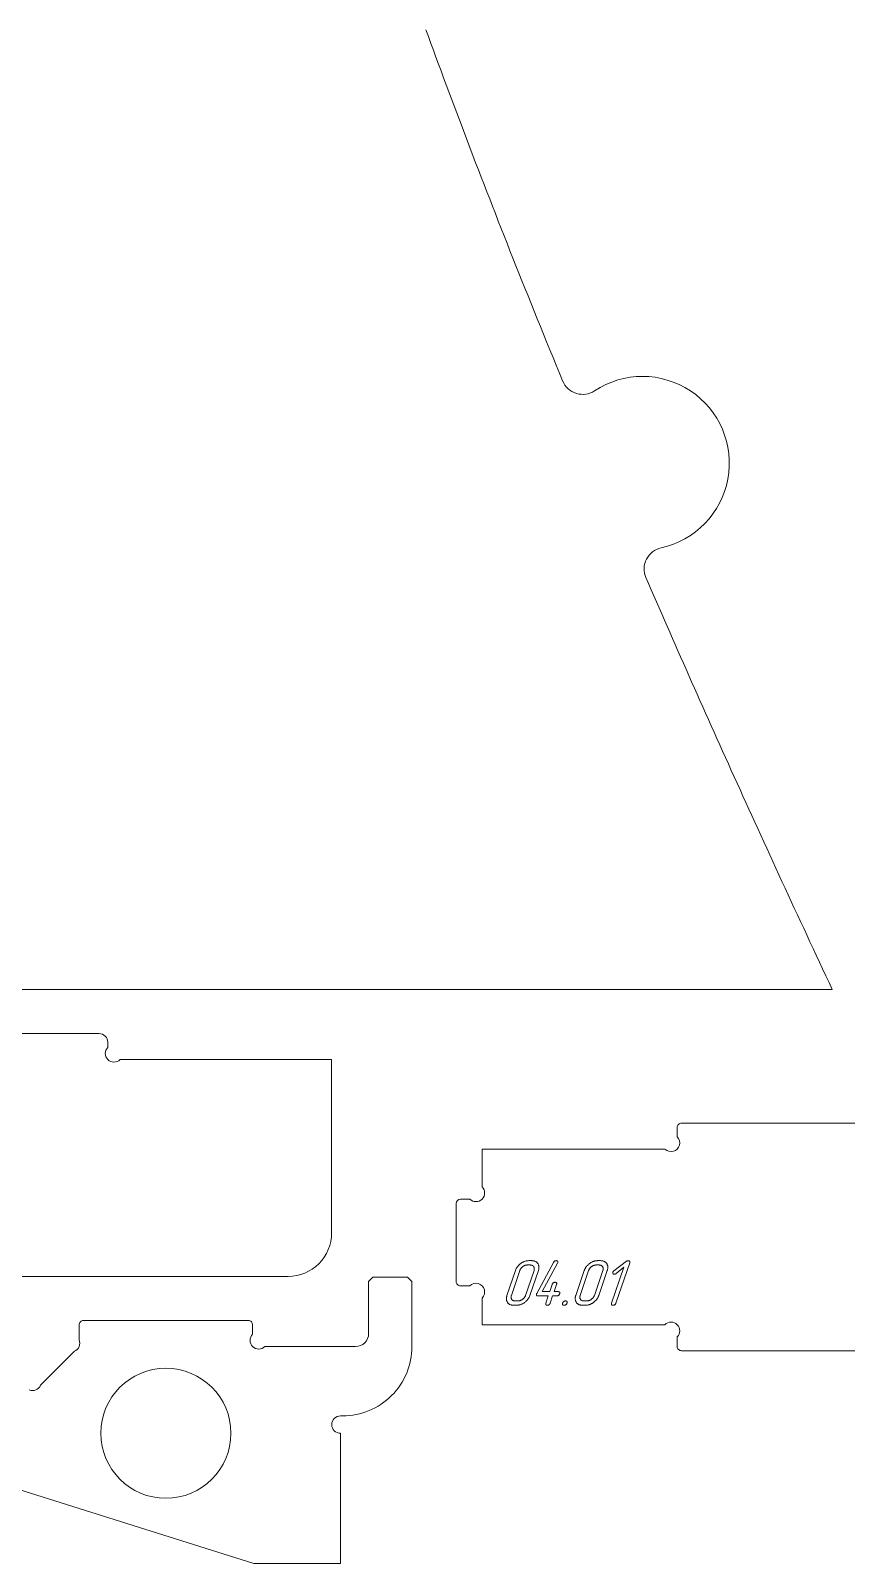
# Model space of a CAD drawing. Header units: millimetres. Extents: x 10 to 1464, y -737 to -10.
# Drawn here: x 572.7 to 760.8, y -736.9 to -383.4 of the extents above; entities that cross this region are included whole.
import ezdxf

# ---------------------------------------------------------------- set-up
doc = ezdxf.new("R2010")
doc.units = ezdxf.units.MM
doc.layers.add('Cut', color=7, linetype='Continuous', lineweight=0)
doc.layers.add('Mark', color=7, linetype='Continuous', lineweight=0)

msp = doc.modelspace()

# ---------------------------------------------------------------- linework, layer by layer
at = {"layer": 'Cut'}
for points in [[(663.828237, -383.251859), (664.399525, -384.820392), (664.974314, -386.39379), (665.552613, -387.972063), (666.13443, -389.555224), (666.719774, -391.143285), (667.308656, -392.736259), (667.901083, -394.334158), (668.497065, -395.936993), (669.09661, -397.544777), (669.699728, -399.157522), (670.306428, -400.77524), (670.916718, -402.397943), (671.530609, -404.025645), (672.148108, -405.658355), (672.769224, -407.296088), (673.393968, -408.938855), (674.022347, -410.586668), (674.654372, -412.23954), (675.29005, -413.897482), (675.92939, -415.560506), (676.572403, -417.228626), (677.219097, -418.901853), (677.86948, -420.580199), (678.523563, -422.263676), (679.181353, -423.952297), (679.84286, -425.646074), (680.508094, -427.345019), (681.177062, -429.049144), (681.849774, -430.758461), (682.526239, -432.472982), (683.206467, -434.19272), (683.890465, -435.917687), (684.578243, -437.647895), (685.269811, -439.383356), (685.965176, -441.124082), (686.664349, -442.870086), (687.367337, -444.621379), (688.074151, -446.377974), (688.784799, -448.139883), (689.49929, -449.907118), (690.217633, -451.679692), (690.939838, -453.457615), (691.665912, -455.240902), (692.395866, -457.029563), (693.129708, -458.823611), (693.867448, -460.623059), (694.609093, -462.427918), (695.354654, -464.2382, 0.4720938691), (702.736372, -466.502009, -1.2034343882), (718.065949, -502.714742, 0.4719247197), (714.552057, -509.587878), (715.155177, -510.977362), (715.760405, -512.369761), (716.367743, -513.765078), (716.977194, -515.163318), (717.588761, -516.564486), (718.202449, -517.968585), (718.818259, -519.375621), (719.436196, -520.785597), (720.056263, -522.198518), (720.678462, -523.614389), (721.302798, -525.033213), (721.929273, -526.454996), (722.557891, -527.879741), (723.188655, -529.307454), (723.821568, -530.738137), (724.456633, -532.171797), (725.093854, -533.608437), (725.733235, -535.048061), (726.374777, -536.490675), (727.018485, -537.936282), (727.664362, -539.384887), (728.312411, -540.836494), (728.962635, -542.291108), (729.615038, -543.748733), (730.269623, -545.209374), (730.926392, -546.673034), (731.585351, -548.139718), (732.2465, -549.609432), (732.909845, -551.082178), (733.575388, -552.557962), (734.243132, -554.036788), (734.913081, -555.51866), (735.585238, -557.003583), (736.259606, -558.491561), (736.936189, -559.982599), (737.614989, -561.4767), (738.296011, -562.97387), (738.979257, -564.474113), (739.66473, -565.977433), (740.352434, -567.483834), (741.042372, -568.993321), (741.734547, -570.505899), (742.428963, -572.021571), (743.125623, -573.540343), (743.82453, -575.062218), (744.525687, -576.587201), (745.229098, -578.115297), (745.934766, -579.646509), (746.642694, -581.180842), (747.352886, -582.718301), (748.065344, -584.258891), (748.780072, -585.802614), (749.497073, -587.349476), (750.216351, -588.899482), (750.937909, -590.452635), (751.661749, -592.00894), (752.387876, -593.568402), (753.116292, -595.131025), (753.847001, -596.696812), (754.580007, -598.26577), (755.315311, -599.837901), (756.052918, -601.413211), (756.792831, -602.991704), (757.535053, -604.573384), (20.177655, -604.573384, -0.4142135624)], [(552.457781, -614.751077), (588.457709, -614.751077, -0.4142135624), (590.457705, -616.751073), (590.457705, -617.922638, 1), (593.286132, -620.751065), (642.057602, -620.751065), (642.057602, -660.750985, -0.4142135624), (632.057622, -670.750965), (522.157842, -670.750965, -0.4142135624)], [(780.778478, -687.88773), (722.778594, -687.88773, -0.4142135624), (721.778596, -686.887732), (721.778596, -684.716169, 1), (718.950169, -681.887742), (676.778686, -681.887742), (676.778686, -675.754162, 1), (673.950259, -672.925735), (671.778696, -672.925735, -0.4142135624), (670.778698, -671.925737), (670.778698, -653.925773, -0.4142134755), (671.778696, -652.925775), (673.950259, -652.925775, 1), (676.778686, -650.097348), (676.778686, -641.387823), (718.950169, -641.387823, 1), (721.778596, -638.559396), (721.778596, -636.387833, -0.4142135624), (722.778594, -635.387835), (780.778478, -635.387835, -0.4142135624)], [(572.320917, -696.928672, 0.4142135624), (574.934043, -695.84628), (582.769239, -688.011084, 0.4142135624), (583.851631, -685.397958), (583.851631, -681.928702, -0.4142135624), (584.851629, -680.928704), (622.851553, -680.928704, -0.4142135624), (623.851551, -681.928702), (623.851551, -684.100265, 1), (626.679978, -686.928692), (647.601503, -686.928692, 0.4142135624), (650.601497, -683.928698), (650.601497, -671.928722), (651.601495, -670.928724), (659.601479, -670.928724), (660.601477, -671.928722), (660.601477, -686.928692, -0.4142135624), (644.601509, -702.92866), (644.10151, -702.92866, 1), (644.10151, -706.92866), (644.10151, -736.928592), (624.10155, -736.928592), (529.364966, -707.111035, 0.1536553488)]]:
    msp.add_lwpolyline(points, format="xyb", dxfattribs=at)
msp.add_circle((603.851591, -706.928652), 14.99997, dxfattribs=at)
at = {"layer": 'Mark'}
for p, q in [((689.380279, -674.709199), (693.253374, -667.522829)), ((694.192323, -667.674615), (690.610187, -674.263887)), ((693.253374, -667.522829), (693.295671, -667.451026)), ((693.295671, -667.451026), (693.341242, -667.386285)), ((693.341242, -667.386285), (693.390087, -667.328607)), ((693.390087, -667.328607), (693.442207, -667.277992)), ((693.442207, -667.277992), (693.497601, -667.234439)), ((693.497601, -667.234439), (693.55627, -667.197949)), ((693.55627, -667.197949), (693.618213, -667.168521)), ((693.618213, -667.168521), (693.68343, -667.146156)), ((693.68343, -667.146156), (693.751922, -667.130854)), ((693.751922, -667.130854), (693.823687, -667.122614)), ((693.823687, -667.122614), (693.860798, -667.121142)), ((693.860798, -667.121142), (693.870204, -667.121051)), ((693.870204, -667.121051), (693.881345, -667.121074)), ((693.881345, -667.121074), (693.90483, -667.121519)), ((693.90483, -667.121519), (693.949561, -667.124009)), ((693.949561, -667.124009), (693.991307, -667.128634)), ((693.991307, -667.128634), (694.030067, -667.135393)), ((694.030067, -667.135393), (694.065842, -667.144287)), ((694.065842, -667.144287), (694.098631, -667.155315)), ((694.098631, -667.155315), (694.128435, -667.168477)), ((694.128435, -667.168477), (694.155254, -667.183774)), ((694.155254, -667.183774), (694.179087, -667.201206)), ((694.179087, -667.201206), (694.199935, -667.220772)), ((694.232222, -667.576875), (694.192323, -667.674615)), ((694.199935, -667.220772), (694.217797, -667.242473)), ((694.217797, -667.242473), (694.232674, -667.266308)), ((694.244214, -667.53383), (694.232222, -667.576875)), ((694.232674, -667.266308), (694.244565, -667.292277)), ((694.25322, -667.492919), (694.244214, -667.53383)), ((694.244565, -667.292277), (694.253471, -667.320381)), ((694.259241, -667.454142), (694.25322, -667.492919)), ((694.253471, -667.320381), (694.259392, -667.35062)), ((694.262277, -667.4175), (694.259241, -667.454142)), ((694.259392, -667.35062), (694.262327, -667.382993)), ((694.262327, -667.382993), (694.262277, -667.4175)), ((689.308732, -674.990672), (689.31118, -674.943239)), ((689.31148, -675.03431), (689.308732, -674.990672)), ((689.31118, -674.943239), (689.318824, -674.892011)), ((689.319424, -675.074153), (689.31148, -675.03431)), ((689.318824, -674.892011), (689.331663, -674.836989)), ((689.332563, -675.110203), (689.319424, -675.074153)), ((689.331663, -674.836989), (689.349699, -674.778172)), ((689.350898, -675.142457), (689.332563, -675.110203)), ((689.349699, -674.778172), (689.359897, -674.749419)), ((689.37443, -675.170917), (689.350898, -675.142457)), ((689.359897, -674.749419), (689.368393, -674.72834)), ((690.610187, -674.263887), (692.381612, -674.263887)), ((692.381612, -674.263887), (692.942325, -672.613891)), ((692.942325, -672.613891), (692.964862, -672.553344)), ((692.964862, -672.553344), (692.989976, -672.496703)), ((692.989976, -672.496703), (693.017669, -672.443969)), ((693.017669, -672.443969), (693.04794, -672.395141)), ((693.04794, -672.395141), (693.08079, -672.350219)), ((693.08079, -672.350219), (693.116218, -672.309204)), ((693.116218, -672.309204), (693.154224, -672.272094)), ((693.154224, -672.272094), (693.194808, -672.238891)), ((693.194808, -672.238891), (693.237971, -672.209594)), ((693.237971, -672.209594), (693.283712, -672.184204)), ((693.283712, -672.184204), (693.332031, -672.16272)), ((693.332031, -672.16272), (693.382929, -672.145141)), ((693.382929, -672.145141), (693.436405, -672.13147)), ((693.949466, -672.613891), (693.388753, -674.263887)), ((693.388753, -674.263887), (694.317323, -674.263887)), ((693.436405, -672.13147), (693.492459, -672.121704)), ((693.492459, -672.121704), (693.551091, -672.115845)), ((693.551091, -672.115845), (693.612302, -672.113892)), ((693.612302, -672.113892), (693.673049, -672.115845)), ((693.673049, -672.115845), (693.728507, -672.121704)), ((693.728507, -672.121704), (693.778675, -672.13147)), ((693.778675, -672.13147), (693.823552, -672.145141)), ((693.823552, -672.145141), (693.86314, -672.16272)), ((693.86314, -672.16272), (693.897438, -672.184204)), ((693.897438, -672.184204), (693.926446, -672.209594)), ((693.926446, -672.209594), (693.950163, -672.238891)), ((693.968068, -672.553344), (693.949466, -672.613891)), ((693.950163, -672.238891), (693.968591, -672.272094)), ((693.98138, -672.496703), (693.968068, -672.553344)), ((693.968591, -672.272094), (693.981729, -672.309204)), ((693.989403, -672.443969), (693.98138, -672.496703)), ((693.981729, -672.309204), (693.989577, -672.350219)), ((693.992135, -672.395141), (693.989403, -672.443969)), ((693.989577, -672.350219), (693.992135, -672.395141)), ((694.317323, -674.263887), (694.378071, -674.26584)), ((694.40033, -675.138886), (694.356693, -675.168182)), ((694.378071, -674.26584), (694.43353, -674.2717)), ((694.441333, -675.105682), (694.40033, -675.138886)), ((694.43353, -674.2717), (694.4837, -674.281465)), ((694.479702, -675.068573), (694.441333, -675.105682)), ((694.515437, -675.027558), (694.479702, -675.068573)), ((694.4837, -674.281465), (694.528581, -674.295137)), ((694.548537, -674.982636), (694.515437, -675.027558)), ((694.528581, -674.295137), (694.568172, -674.312715)), ((694.579004, -674.933808), (694.548537, -674.982636)), ((694.568172, -674.312715), (694.602475, -674.3342)), ((694.606836, -674.881074), (694.579004, -674.933808)), ((694.602475, -674.3342), (694.631488, -674.35959)), ((694.632035, -674.824433), (694.606836, -674.881074)), ((694.631488, -674.35959), (694.655212, -674.388887)), ((694.654599, -674.763886), (694.632035, -674.824433)), ((694.673187, -674.70334), (694.654599, -674.763886)), ((694.655212, -674.388887), (694.673648, -674.42209)), ((694.686487, -674.646699), (694.673187, -674.70334)), ((694.673648, -674.42209), (694.686794, -674.459199)), ((694.694497, -674.593965), (694.686487, -674.646699)), ((694.686794, -674.459199), (694.694651, -674.500215)), ((694.697219, -674.545137), (694.694497, -674.593965)), ((694.694651, -674.500215), (694.697219, -674.545137)), ((689.403157, -675.195582), (689.37443, -675.170917)), ((689.43708, -675.216452), (689.403157, -675.195582)), ((689.476198, -675.233528), (689.43708, -675.216452)), ((689.520513, -675.246809), (689.476198, -675.233528)), ((689.570023, -675.256296), (689.520513, -675.246809)), ((689.624729, -675.261988), (689.570023, -675.256296)), ((689.684631, -675.263885), (689.624729, -675.261988)), ((692.041769, -675.263885), (689.684631, -675.263885)), ((691.440396, -677.125489), (691.443324, -677.076661)), ((691.442703, -677.17041), (691.440396, -677.125489)), ((691.450244, -677.211426), (691.442703, -677.17041)), ((691.443324, -677.076661), (691.451485, -677.023926)), ((691.463019, -677.248535), (691.450244, -677.211426)), ((691.451485, -677.023926), (691.464881, -676.967286)), ((691.481028, -677.281738), (691.463019, -677.248535)), ((691.464881, -676.967286), (691.483511, -676.906739)), ((691.504272, -677.311035), (691.481028, -677.281738)), ((691.483511, -676.906739), (692.041769, -675.263885)), ((691.532749, -677.336426), (691.504272, -677.311035)), ((691.566461, -677.35791), (691.532749, -677.336426)), ((691.605407, -677.375488), (691.566461, -677.35791)), ((691.649587, -677.38916), (691.605407, -677.375488)), ((691.699002, -677.398926), (691.649587, -677.38916)), ((691.75365, -677.404785), (691.699002, -677.398926)), ((691.813533, -677.406738), (691.75365, -677.404785)), ((691.875609, -677.404785), (691.813533, -677.406738)), ((691.93505, -677.398926), (691.875609, -677.404785)), ((691.991858, -677.38916), (691.93505, -677.398926)), ((692.046031, -677.375488), (691.991858, -677.38916)), ((692.097571, -677.35791), (692.046031, -677.375488)), ((692.146476, -677.336426), (692.097571, -677.35791)), ((692.192747, -677.311035), (692.146476, -677.336426)), ((692.236384, -677.281738), (692.192747, -677.311035)), ((692.277387, -677.248535), (692.236384, -677.281738)), ((692.315755, -677.211426), (692.277387, -677.248535)), ((692.35149, -677.17041), (692.315755, -677.211426)), ((692.384591, -677.125489), (692.35149, -677.17041)), ((692.415057, -677.076661), (692.384591, -677.125489)), ((692.44289, -677.023926), (692.415057, -677.076661)), ((692.468088, -676.967286), (692.44289, -677.023926)), ((692.490652, -676.906739), (692.468088, -676.967286)), ((693.04891, -675.263885), (692.490652, -676.906739)), ((693.97748, -675.263885), (693.04891, -675.263885)), ((694.039555, -675.261932), (693.97748, -675.263885)), ((694.098997, -675.256073), (694.039555, -675.261932)), ((694.155804, -675.246307), (694.098997, -675.256073)), ((694.209978, -675.232635), (694.155804, -675.246307)), ((694.261517, -675.215057), (694.209978, -675.232635)), ((694.310422, -675.193573), (694.261517, -675.215057)), ((694.356693, -675.168182), (694.310422, -675.193573))]:
    msp.add_line(p, q, dxfattribs=at)
for points in [[(684.020692, -677.406738), (684.734976, -677.406738), (684.854481, -677.404132), (684.973517, -677.396312), (685.092084, -677.38328), (685.210181, -677.365035), (685.327808, -677.341578), (685.444966, -677.312907), (685.561654, -677.279024), (685.677873, -677.239928), (685.793622, -677.195619), (685.908902, -677.146097), (686.023712, -677.091362), (686.138053, -677.031415), (686.251924, -676.966254), (686.365325, -676.895881), (686.478257, -676.820295), (686.59072, -676.739496), (686.700703, -676.654982), (686.806197, -676.568248), (686.907202, -676.479297), (687.003718, -676.388126), (687.095744, -676.294737), (687.183282, -676.199129), (687.26633, -676.101303), (687.34489, -676.001258), (687.41896, -675.898995), (687.488541, -675.794513), (687.553633, -675.687812), (687.614236, -675.578892), (687.670349, -675.467754), (687.721974, -675.354398), (687.769109, -675.238822), (687.811755, -675.121028), (689.753716, -669.406754), (689.791035, -669.289226), (689.822358, -669.173891), (689.847684, -669.060748), (689.867014, -668.949797), (689.880347, -668.841039), (689.887683, -668.734473), (689.889022, -668.6301), (689.884365, -668.527919), (689.873711, -668.427931), (689.857061, -668.330135), (689.834414, -668.234532), (689.80577, -668.141121), (689.771129, -668.049903), (689.730492, -667.960877), (689.683858, -667.874043), (689.631227, -667.789402), (689.573603, -667.708468), (689.51199, -667.632756), (689.446387, -667.562265), (689.376795, -667.496996), (689.303213, -667.436948), (689.225642, -667.382122), (689.144081, -667.332517), (689.05853, -667.288134), (688.96899, -667.248972), (688.875461, -667.215032), (688.777942, -667.186314), (688.676433, -667.162817), (688.570936, -667.144541), (688.461448, -667.131487), (688.347971, -667.123655), (688.230505, -667.121044), (687.51622, -667.121044), (687.398162, -667.123661), (687.280483, -667.131511), (687.163182, -667.144594), (687.046261, -667.162911), (686.929718, -667.186461), (686.813554, -667.215244), (686.697769, -667.249261), (686.582363, -667.288511), (686.467336, -667.332994), (686.352688, -667.38271), (686.238418, -667.43766), (686.124527, -667.497843), (686.011015, -667.56326), (685.897882, -667.63391), (685.785128, -667.709793), (685.672753, -667.790909), (685.562817, -667.875721), (685.45738, -667.96269), (685.356443, -668.051816), (685.260006, -668.143099), (685.168068, -668.236539), (685.08063, -668.332136), (684.997692, -668.429891), (684.919253, -668.529803), (684.845313, -668.631872), (684.775874, -668.736098), (684.710933, -668.842481), (684.650493, -668.951021), (684.594552, -669.061719), (684.54311, -669.174573), (684.496169, -669.289585), (684.453726, -669.406754), (682.511766, -675.121028), (682.474473, -675.238463), (682.443146, -675.353715), (682.417785, -675.466783), (682.398391, -675.577668), (682.384962, -675.68637), (682.3775, -675.792888), (682.376004, -675.897223), (682.380474, -675.999375), (682.390911, -676.099343), (682.407313, -676.197128), (682.429682, -676.29273), (682.458017, -676.386149), (682.492318, -676.477384), (682.532585, -676.566436), (682.578818, -676.653304), (682.631018, -676.737989), (682.68818, -676.818971), (682.749301, -676.894727), (682.814381, -676.96526), (682.88342, -677.030567), (682.956419, -677.09065), (683.033376, -677.145508), (683.114292, -677.195142), (683.199167, -677.239551), (683.288001, -677.278735), (683.380794, -677.312695), (683.477546, -677.341431), (683.578257, -677.364941), (683.682927, -677.383227), (683.791556, -677.396289), (683.904144, -677.404126)], [(699.899231, -677.406738), (700.613515, -677.406738), (700.733021, -677.404132), (700.852057, -677.396312), (700.970623, -677.38328), (701.08872, -677.365035), (701.206348, -677.341578), (701.323506, -677.312907), (701.440194, -677.279024), (701.556413, -677.239928), (701.672162, -677.195619), (701.787442, -677.146097), (701.902252, -677.091362), (702.016592, -677.031415), (702.130463, -676.966254), (702.243865, -676.895881), (702.356797, -676.820295), (702.46926, -676.739496), (702.579243, -676.654982), (702.684737, -676.568248), (702.785742, -676.479297), (702.882257, -676.388126), (702.974284, -676.294737), (703.061822, -676.199129), (703.14487, -676.101303), (703.223429, -676.001258), (703.2975, -675.898995), (703.367081, -675.794513), (703.432172, -675.687812), (703.492775, -675.578892), (703.548889, -675.467754), (703.600513, -675.354398), (703.647649, -675.238822), (703.690295, -675.121028), (705.632255, -669.406754), (705.669575, -669.289226), (705.700898, -669.173891), (705.726224, -669.060748), (705.745554, -668.949797), (705.758886, -668.841039), (705.766223, -668.734473), (705.767562, -668.6301), (705.762905, -668.527919), (705.752251, -668.427931), (705.7356, -668.330135), (705.712953, -668.234532), (705.684309, -668.141121), (705.649669, -668.049903), (705.609031, -667.960877), (705.562397, -667.874043), (705.509767, -667.789402), (705.452143, -667.708468), (705.39053, -667.632756), (705.324927, -667.562265), (705.255334, -667.496996), (705.181753, -667.436948), (705.104181, -667.382122), (705.02262, -667.332517), (704.93707, -667.288134), (704.84753, -667.248972), (704.754001, -667.215032), (704.656482, -667.186314), (704.554973, -667.162817), (704.449475, -667.144541), (704.339988, -667.131487), (704.226511, -667.123655), (704.109044, -667.121044), (703.39476, -667.121044), (703.276702, -667.123661), (703.159023, -667.131511), (703.041722, -667.144594), (702.924801, -667.162911), (702.808258, -667.186461), (702.692094, -667.215244), (702.576309, -667.249261), (702.460903, -667.288511), (702.345876, -667.332994), (702.231227, -667.38271), (702.116958, -667.43766), (702.003067, -667.497843), (701.889555, -667.56326), (701.776422, -667.63391), (701.663668, -667.709793), (701.551293, -667.790909), (701.441357, -667.875721), (701.33592, -667.96269), (701.234983, -668.051816), (701.138546, -668.143099), (701.046608, -668.236539), (700.95917, -668.332136), (700.876231, -668.429891), (700.797792, -668.529803), (700.723853, -668.631872), (700.654413, -668.736098), (700.589473, -668.842481), (700.529033, -668.951021), (700.473092, -669.061719), (700.42165, -669.174573), (700.374708, -669.289585), (700.332266, -669.406754), (698.390306, -675.121028), (698.353013, -675.238463), (698.321686, -675.353715), (698.296325, -675.466783), (698.27693, -675.577668), (698.263502, -675.68637), (698.25604, -675.792888), (698.254544, -675.897223), (698.259014, -675.999375), (698.26945, -676.099343), (698.285853, -676.197128), (698.308222, -676.29273), (698.336556, -676.386149), (698.370857, -676.477384), (698.411125, -676.566436), (698.457358, -676.653304), (698.509558, -676.737989), (698.56672, -676.818971), (698.627841, -676.894727), (698.692921, -676.96526), (698.76196, -677.030567), (698.834958, -677.09065), (698.911915, -677.145508), (698.992832, -677.195142), (699.077707, -677.239551), (699.166541, -677.278735), (699.259334, -677.312695), (699.356086, -677.341431), (699.456797, -677.364941), (699.561467, -677.383227), (699.670096, -677.396289), (699.782684, -677.404126)], [(710.810593, -667.621043), (710.828857, -667.561362), (710.841794, -667.50553), (710.849406, -667.453549), (710.851692, -667.405419), (710.848653, -667.361139), (710.840287, -667.320709), (710.826596, -667.28413), (710.807579, -667.251401), (710.783237, -667.222523), (710.753569, -667.197495), (710.718575, -667.176318), (710.678255, -667.158991), (710.63261, -667.145514), (710.581638, -667.135888), (710.525342, -667.130112), (710.463719, -667.128187), (710.413131, -667.130412), (710.362931, -667.137088), (710.313117, -667.148214), (710.263691, -667.16379), (710.214652, -667.183816), (710.166, -667.208293), (710.117736, -667.23722), (710.069858, -667.270598), (707.168748, -669.446598), (707.130193, -669.476249), (707.09455, -669.508505), (707.06182, -669.543367), (707.032001, -669.580833), (707.005095, -669.620906), (706.981102, -669.663583), (706.96002, -669.708866), (706.941851, -669.756753), (706.927059, -669.807242), (706.917559, -669.856028), (706.913352, -669.903112), (706.914437, -669.948495), (706.920816, -669.992175), (706.932486, -670.034153), (706.94945, -670.074429), (706.971706, -670.113003), (706.99826, -670.148368), (707.02812, -670.179018), (707.061283, -670.204953), (707.097752, -670.226172), (707.137525, -670.242676), (707.180603, -670.254464), (707.226985, -670.261538), (707.276672, -670.263895), (707.326867, -670.261593), (707.37695, -670.254688), (707.426922, -670.243178), (707.476783, -670.227065), (707.526532, -670.206348), (707.576169, -670.181027), (707.625694, -670.151103), (707.675108, -670.116574), (709.461154, -668.628184), (706.647767, -676.906739), (706.629137, -676.967286), (706.615741, -677.023926), (706.607579, -677.076661), (706.604652, -677.125489), (706.606958, -677.17041), (706.614499, -677.211426), (706.627274, -677.248535), (706.645284, -677.281738), (706.668527, -677.311035), (706.697005, -677.336426), (706.730716, -677.35791), (706.769662, -677.375488), (706.813843, -677.38916), (706.863257, -677.398926), (706.917906, -677.404785), (706.977788, -677.406738), (707.039864, -677.404785), (707.099306, -677.398926), (707.156113, -677.38916), (707.210287, -677.375488), (707.261826, -677.35791), (707.310731, -677.336426), (707.357002, -677.311035), (707.400639, -677.281738), (707.441642, -677.248535), (707.480011, -677.211426), (707.515746, -677.17041), (707.548846, -677.125489), (707.579313, -677.076661), (707.607145, -677.023926), (707.632343, -676.967286), (707.654908, -676.906739)], [(684.360535, -676.40674), (685.074819, -676.40674), (685.141337, -676.405269), (685.20766, -676.400854), (685.273788, -676.393496), (685.339721, -676.383195), (685.40546, -676.36995), (685.471003, -676.353763), (685.536352, -676.334632), (685.601506, -676.312558), (685.666465, -676.287541), (685.731229, -676.25958), (685.795798, -676.228677), (685.860172, -676.19483), (685.924352, -676.15804), (685.988336, -676.118307), (686.052126, -676.075631), (686.115721, -676.030011), (686.177941, -675.982312), (686.237605, -675.933399), (686.294715, -675.88327), (686.349269, -675.831926), (686.401268, -675.779367), (686.450712, -675.725594), (686.4976, -675.670605), (686.541934, -675.614401), (686.583712, -675.556982), (686.622935, -675.498348), (686.659603, -675.438499), (686.693716, -675.377435), (686.725273, -675.315156), (686.754275, -675.251662), (686.780723, -675.186953), (686.804615, -675.121028), (688.746575, -669.406754), (688.767401, -669.341096), (688.784846, -669.276627), (688.798909, -669.213346), (688.809591, -669.151254), (688.816892, -669.090352), (688.820811, -669.030638), (688.821349, -668.972113), (688.818506, -668.914777), (688.812281, -668.85863), (688.802675, -668.803671), (688.789687, -668.749902), (688.773319, -668.697321), (688.753569, -668.64593), (688.730437, -668.595727), (688.703925, -668.546713), (688.67403, -668.498888), (688.64136, -668.453133), (688.606517, -668.41033), (688.569502, -668.370479), (688.530316, -668.33358), (688.488957, -668.299633), (688.445426, -668.268638), (688.399724, -668.240595), (688.351849, -668.215504), (688.301803, -668.193364), (688.249584, -668.174177), (688.195194, -668.157941), (688.138631, -668.144658), (688.079897, -668.134326), (688.01899, -668.126946), (687.955912, -668.122518), (687.890661, -668.121042), (687.176377, -668.121042), (687.111373, -668.122523), (687.046467, -668.126965), (686.981658, -668.134369), (686.916947, -668.144734), (686.852333, -668.158061), (686.787818, -668.17435), (686.7234, -668.193599), (686.659079, -668.215811), (686.594856, -668.240983), (686.530731, -668.269118), (686.466704, -668.300214), (686.402774, -668.334271), (686.338942, -668.37129), (686.275207, -668.41127), (686.21157, -668.454212), (686.148031, -668.500115), (686.085825, -668.54808), (686.026186, -668.597204), (685.969115, -668.647488), (685.914612, -668.698933), (685.862677, -668.751538), (685.81331, -668.805302), (685.76651, -668.860227), (685.722279, -668.916312), (685.680615, -668.973557), (685.641519, -669.031962), (685.604991, -669.091527), (685.57103, -669.152252), (685.539638, -669.214138), (685.510813, -669.277183), (685.484556, -669.341389), (685.460867, -669.406754), (683.518907, -675.121028), (683.498082, -675.18666), (683.480613, -675.251105), (683.466499, -675.314365), (683.455741, -675.376437), (683.448338, -675.437324), (683.444291, -675.497024), (683.4436, -675.555538), (683.446265, -675.612866), (683.452285, -675.669008), (683.46166, -675.723963), (683.474392, -675.777732), (683.490478, -675.830315), (683.509921, -675.881711), (683.532719, -675.931922), (683.558873, -675.980946), (683.588382, -676.028783), (683.620636, -676.074551), (683.655024, -676.117367), (683.691547, -676.15723), (683.730203, -676.194139), (683.770993, -676.228096), (683.813918, -676.259101), (683.858976, -676.287152), (683.906169, -676.312251), (683.955495, -676.334397), (684.006956, -676.35359), (684.060551, -676.36983), (684.116279, -676.383118), (684.174142, -676.393453), (684.234139, -676.400835), (684.29627, -676.405264)], [(700.239074, -676.40674), (700.953359, -676.40674), (701.019876, -676.405269), (701.086199, -676.400854), (701.152328, -676.393496), (701.218261, -676.383195), (701.283999, -676.36995), (701.349543, -676.353763), (701.414892, -676.334632), (701.480045, -676.312558), (701.545004, -676.287541), (701.609768, -676.25958), (701.674338, -676.228677), (701.738712, -676.19483), (701.802891, -676.15804), (701.866876, -676.118307), (701.930666, -676.075631), (701.99426, -676.030011), (702.05648, -675.982312), (702.116145, -675.933399), (702.173254, -675.88327), (702.227808, -675.831926), (702.279807, -675.779367), (702.329251, -675.725594), (702.37614, -675.670605), (702.420473, -675.614401), (702.462252, -675.556982), (702.501475, -675.498348), (702.538143, -675.438499), (702.572255, -675.377435), (702.603813, -675.315156), (702.632815, -675.251662), (702.659262, -675.186953), (702.683154, -675.121028), (704.625115, -669.406754), (704.645941, -669.341096), (704.663385, -669.276627), (704.677449, -669.213346), (704.688131, -669.151254), (704.695431, -669.090352), (704.699351, -669.030638), (704.699889, -668.972113), (704.697045, -668.914777), (704.690821, -668.85863), (704.681215, -668.803671), (704.668227, -668.749902), (704.651858, -668.697321), (704.632108, -668.64593), (704.608977, -668.595727), (704.582464, -668.546713), (704.55257, -668.498888), (704.519899, -668.453133), (704.485057, -668.41033), (704.448042, -668.370479), (704.408855, -668.33358), (704.367497, -668.299633), (704.323966, -668.268638), (704.278263, -668.240595), (704.230389, -668.215504), (704.180342, -668.193364), (704.128124, -668.174177), (704.073733, -668.157941), (704.017171, -668.144658), (703.958436, -668.134326), (703.89753, -668.126946), (703.834452, -668.122518), (703.769201, -668.121042), (703.054917, -668.121042), (702.989913, -668.122523), (702.925006, -668.126965), (702.860198, -668.134369), (702.795487, -668.144734), (702.730873, -668.158061), (702.666357, -668.17435), (702.601939, -668.193599), (702.537619, -668.215811), (702.473396, -668.240983), (702.409271, -668.269118), (702.345243, -668.300214), (702.281313, -668.334271), (702.217481, -668.37129), (702.153747, -668.41127), (702.09011, -668.454212), (702.026571, -668.500115), (701.964364, -668.54808), (701.904726, -668.597204), (701.847655, -668.647488), (701.793152, -668.698933), (701.741217, -668.751538), (701.691849, -668.805302), (701.64505, -668.860227), (701.600818, -668.916312), (701.559154, -668.973557), (701.520058, -669.031962), (701.48353, -669.091527), (701.44957, -669.152252), (701.418177, -669.214138), (701.389353, -669.277183), (701.363096, -669.341389), (701.339407, -669.406754), (699.397446, -675.121028), (699.376622, -675.18666), (699.359152, -675.251105), (699.345039, -675.314365), (699.33428, -675.376437), (699.326878, -675.437324), (699.322831, -675.497024), (699.32214, -675.555538), (699.324804, -675.612866), (699.330824, -675.669008), (699.3402, -675.723963), (699.352931, -675.777732), (699.369018, -675.830315), (699.388461, -675.881711), (699.411259, -675.931922), (699.437412, -675.980946), (699.466922, -676.028783), (699.499176, -676.074551), (699.533564, -676.117367), (699.570086, -676.15723), (699.608743, -676.194139), (699.649533, -676.228096), (699.692457, -676.259101), (699.737516, -676.287152), (699.784708, -676.312251), (699.834035, -676.334397), (699.885496, -676.35359), (699.93909, -676.36983), (699.994819, -676.383118), (700.052682, -676.393453), (700.112679, -676.400835), (700.174809, -676.405264)], [(696.017654, -676.40674), (695.956444, -676.408693), (695.897813, -676.414553), (695.841761, -676.424318), (695.788288, -676.43799), (695.737394, -676.455568), (695.68908, -676.477052), (695.643345, -676.502443), (695.600188, -676.53174), (695.559611, -676.564943), (695.521614, -676.602052), (695.486195, -676.643068), (695.453356, -676.68799), (695.423095, -676.736818), (695.395414, -676.789552), (695.370312, -676.846192), (695.347789, -676.906739), (695.329159, -676.967286), (695.315763, -677.023926), (695.307602, -677.076661), (695.304674, -677.125489), (695.306981, -677.17041), (695.314522, -677.211426), (695.327297, -677.248535), (695.345306, -677.281738), (695.36855, -677.311035), (695.397027, -677.336426), (695.430739, -677.35791), (695.469685, -677.375488), (695.513865, -677.38916), (695.56328, -677.398926), (695.617928, -677.404785), (695.677811, -677.406738), (695.739887, -677.404785), (695.799328, -677.398926), (695.856136, -677.38916), (695.910309, -677.375488), (695.961848, -677.35791), (696.010754, -677.336426), (696.057025, -677.311035), (696.100662, -677.281738), (696.141665, -677.248535), (696.180033, -677.211426), (696.215768, -677.17041), (696.248869, -677.125489), (696.279335, -677.076661), (696.307168, -677.023926), (696.332366, -676.967286), (696.35493, -676.906739), (696.373519, -676.846192), (696.386818, -676.789552), (696.394829, -676.736818), (696.39755, -676.68799), (696.394982, -676.643068), (696.387125, -676.602052), (696.373979, -676.564943), (696.355544, -676.53174), (696.33182, -676.502443), (696.302806, -676.477052), (696.268504, -676.455568), (696.228912, -676.43799), (696.184031, -676.424318), (696.133861, -676.414553), (696.078402, -676.408693)]]:
    msp.add_lwpolyline(points, close=True, dxfattribs=at)

doc.saveas('drawing.dxf')
